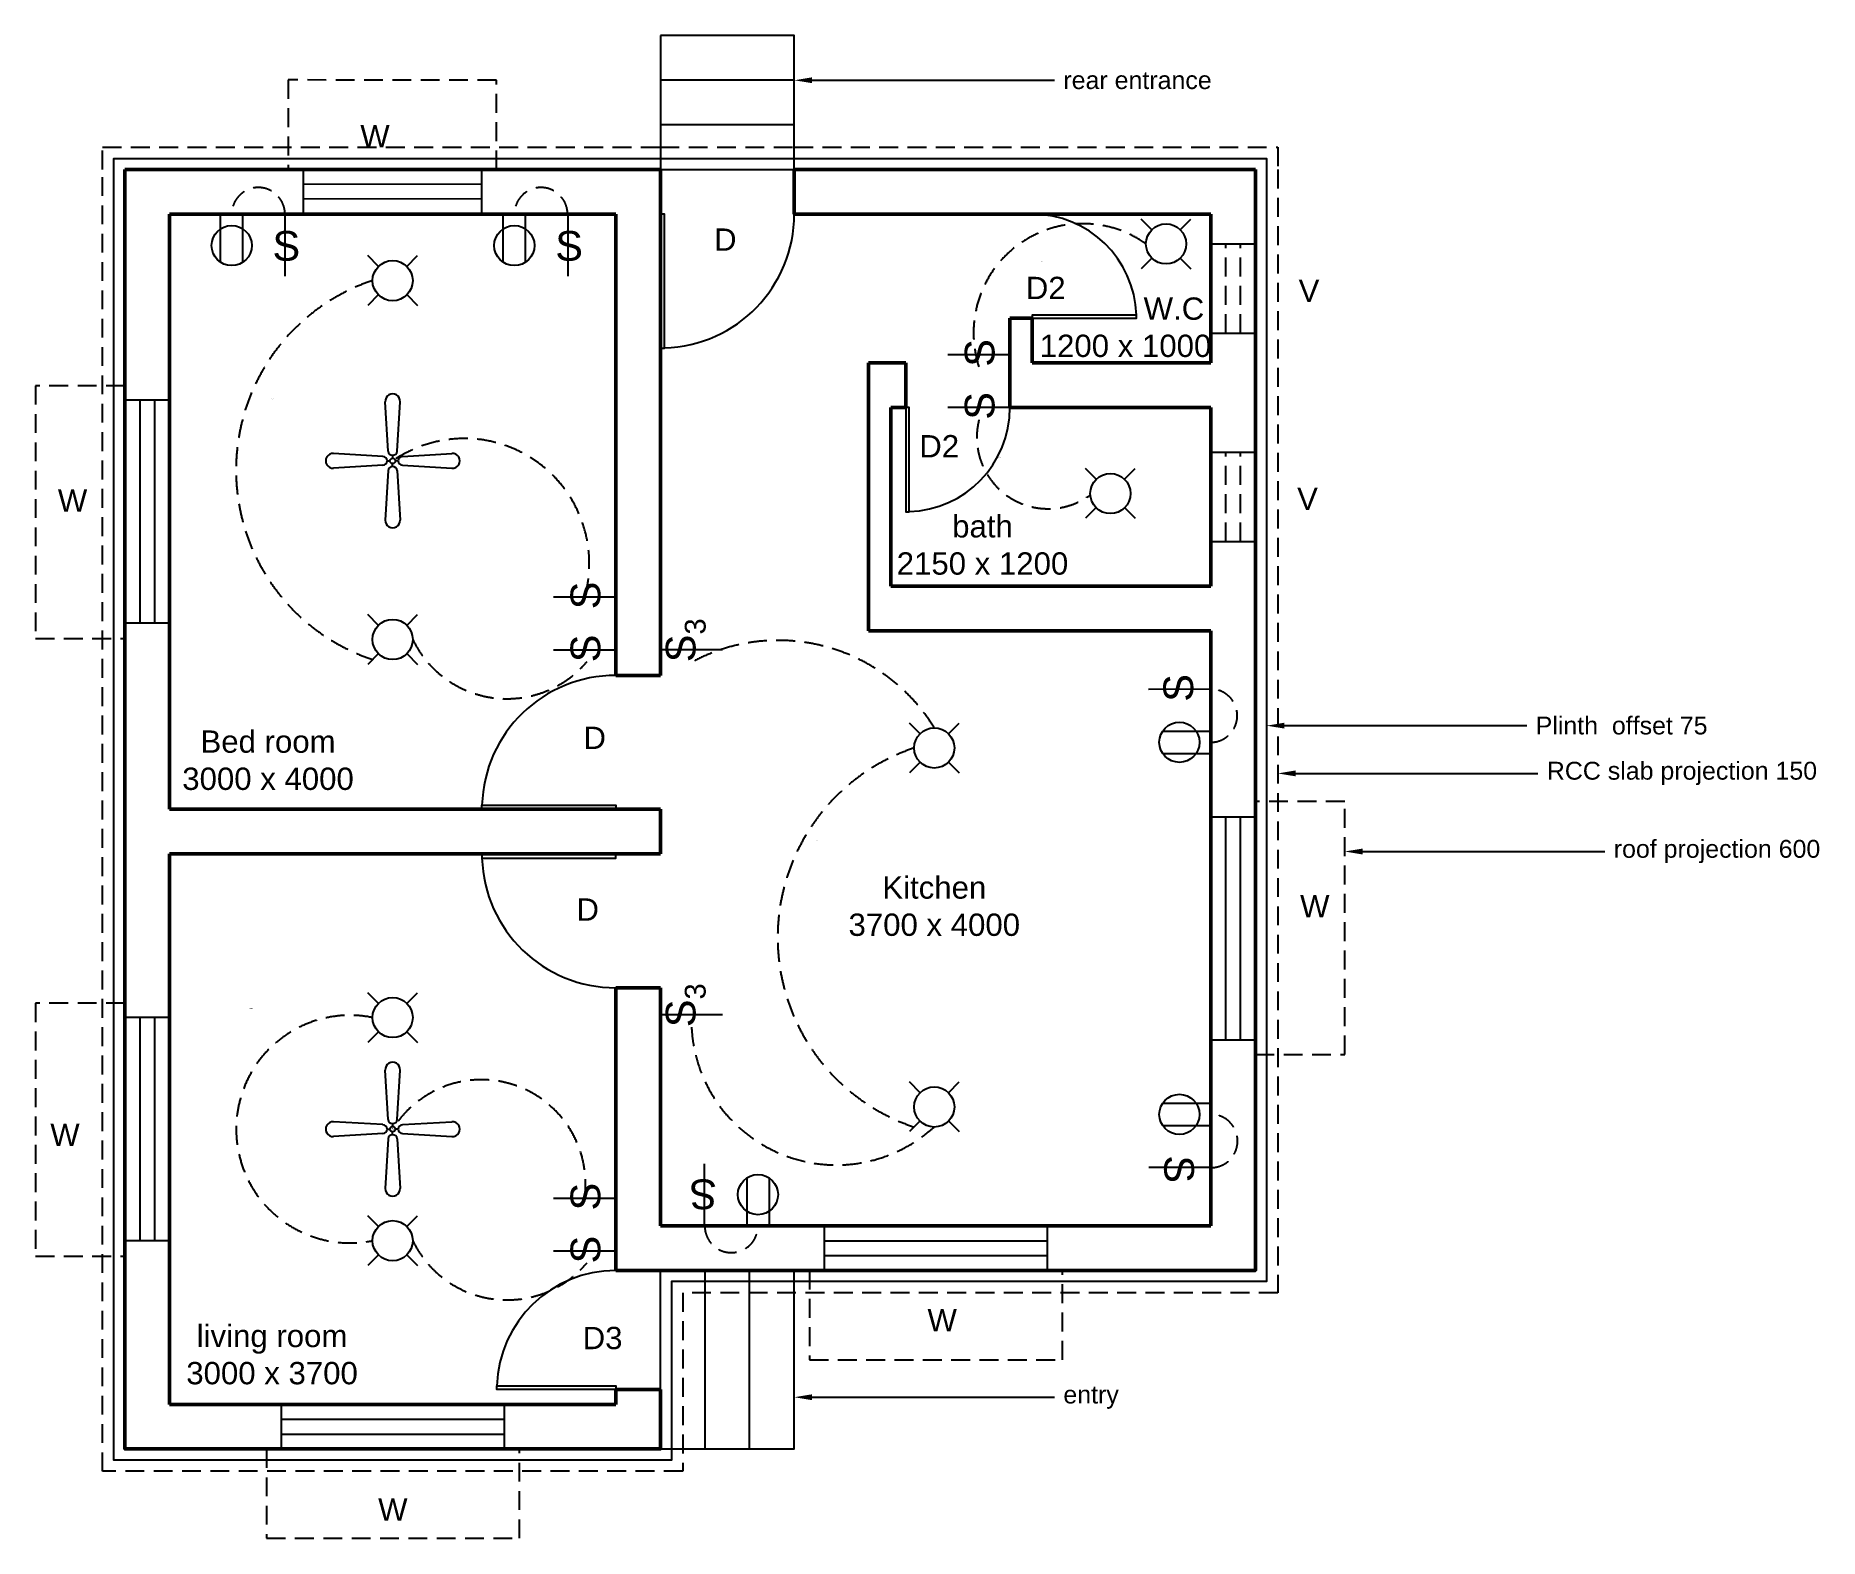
# Model space of a CAD drawing. Header units: millimetres. Extents: x 2402 to 14393, y 148 to 10248.
import ezdxf
from ezdxf import colors
from ezdxf.entities.mleader import LeaderData, LeaderLine
from ezdxf.math import Vec2, Vec3

# ---------------------------------------------------------------- set-up
doc = ezdxf.new("R2010")
doc.units = ezdxf.units.MM
doc.header["$LTSCALE"] = 20
doc.linetypes.add('HIDDEN', pattern=[9.525, 6.35, -3.175])
for name, color, linetype in [('door', 74, 'Continuous'), ('electrical', 50, 'Continuous'), ('electrical hidden', 130, 'HIDDEN'), ('plinth', 42, 'Continuous'), ('roof', 140, 'HIDDEN'), ('STAIRS', 200, 'Continuous'), ('TEXT', 244, 'Continuous'), ('vents', 30, 'HIDDEN'), ('window', 50, 'Continuous')]:
    doc.layers.add(name, color=color, linetype=linetype)
doc.layers.add('wall', color=100, linetype='Continuous', lineweight=50)
doc.styles.get("Standard").update_dxf_attribs({"font": 'arial.ttf'})

# ---------------------------------------------------------------- blocks, each defined once
blk = doc.blocks.new('*U2')
at = {"layer": 'electrical'}
blk.add_line((-36, -36), (36, 36), dxfattribs=at)
blk = doc.blocks.new('*U3')
at = {"layer": 'electrical', "color": 0, "linetype": 'ByBlock', "lineweight": -2, "transparency": 16777216}
for p, rotation in [((4105, 4338), 90.00000000000001), ((4105, 4076), 180), ((4367, 4076), 270)]:
    blk.add_blockref('*U2', p, dxfattribs=dict(at, rotation=rotation))
blk.add_blockref('*U2', (4367, 4338), dxfattribs=at)
blk = doc.blocks.new('*U4')
at = {"layer": 'electrical'}
blk.add_line((-36, -36), (36, 36), dxfattribs=at)
blk = doc.blocks.new('*U6')
at = {"layer": 'electrical', "color": 0, "linetype": 'ByBlock', "lineweight": -2, "transparency": 16777216}
for p, rotation in [((4105, 4338), 90.00000000000001), ((4105, 4076), 180), ((4367, 4076), 270)]:
    blk.add_blockref('*U4', p, dxfattribs=dict(at, rotation=rotation))
blk.add_blockref('*U4', (4367, 4338), dxfattribs=at)
blk = doc.blocks.new('*U7')
at = {"layer": 'electrical'}
for p, q in [((-197, 0), (-216, 0)), ((-169, 30), (163, 50)), ((-169, -30), (163, -50))]:
    blk.add_line(p, q, dxfattribs=at)
for centre, radius, start, end in [((-167, 0), 30, 93.4398, 266.5602), ((166, 0), 50, 266.5602, 93.4398)]:
    blk.add_arc(centre, radius, start, end, dxfattribs=at)
blk = doc.blocks.new('*U8')
at = {"layer": 'electrical', "color": 0, "linetype": 'ByBlock', "lineweight": -2, "transparency": 16777216}
for p, rotation in [((4704, 3132), 90), ((4470, 2898), 180), ((4704, 2663), 270)]:
    blk.add_blockref('*U7', p, dxfattribs=dict(at, rotation=rotation))
blk.add_blockref('*U7', (4939, 2898), dxfattribs=at)
blk = doc.blocks.new('*U9')
at = {"layer": 'electrical'}
blk.add_line((-36, -36), (36, 36), dxfattribs=at)
blk = doc.blocks.new('*U11')
at = {"layer": 'electrical', "color": 0, "linetype": 'ByBlock', "lineweight": -2, "transparency": 16777216}
for p, rotation in [((4105, 4338), 90.00000000000001), ((4105, 4076), 180), ((4367, 4076), 270)]:
    blk.add_blockref('*U9', p, dxfattribs=dict(at, rotation=rotation))
blk.add_blockref('*U9', (4367, 4338), dxfattribs=at)
blk = doc.blocks.new('*U12')
at = {"layer": 'electrical'}
blk.add_line((-36, -36), (36, 36), dxfattribs=at)
blk = doc.blocks.new('*U13')
at = {"layer": 'electrical', "color": 0, "linetype": 'ByBlock', "lineweight": -2, "transparency": 16777216}
for p, rotation in [((4105, 4338), 90.00000000000001), ((4105, 4076), 180), ((4367, 4076), 270)]:
    blk.add_blockref('*U12', p, dxfattribs=dict(at, rotation=rotation))
blk.add_blockref('*U12', (4367, 4338), dxfattribs=at)
blk = doc.blocks.new('*U14')
at = {"layer": 'electrical'}
for p, q in [((-197, 0), (-216, 0)), ((-169, 30), (163, 50)), ((-169, -30), (163, -50))]:
    blk.add_line(p, q, dxfattribs=at)
for centre, radius, start, end in [((-167, 0), 30, 93.4398, 266.5602), ((166, 0), 50, 266.5602, 93.4398)]:
    blk.add_arc(centre, radius, start, end, dxfattribs=at)
blk = doc.blocks.new('*U15')
at = {"layer": 'electrical', "color": 0, "linetype": 'ByBlock', "lineweight": -2, "transparency": 16777216}
for p, rotation in [((4704, 3132), 90), ((4470, 2898), 180), ((4704, 2663), 270)]:
    blk.add_blockref('*U14', p, dxfattribs=dict(at, rotation=rotation))
blk.add_blockref('*U14', (4939, 2898), dxfattribs=at)
blk = doc.blocks.new('*U16')
at = {"layer": 'electrical'}
blk.add_line((-36, -36), (36, 36), dxfattribs=at)
blk = doc.blocks.new('*U18')
at = {"layer": 'electrical', "color": 0, "linetype": 'ByBlock', "lineweight": -2, "transparency": 16777216}
for p, rotation in [((4105, 4338), 90.00000000000001), ((4105, 4076), 180), ((4367, 4076), 270)]:
    blk.add_blockref('*U16', p, dxfattribs=dict(at, rotation=rotation))
blk.add_blockref('*U16', (4367, 4338), dxfattribs=at)
blk = doc.blocks.new('*U19')
at = {"layer": 'electrical'}
blk.add_line((-36, -36), (36, 36), dxfattribs=at)
blk = doc.blocks.new('*U20')
at = {"layer": 'electrical', "color": 0, "linetype": 'ByBlock', "lineweight": -2, "transparency": 16777216}
for p, rotation in [((4105, 4338), 90.00000000000001), ((4105, 4076), 180), ((4367, 4076), 270)]:
    blk.add_blockref('*U19', p, dxfattribs=dict(at, rotation=rotation))
blk.add_blockref('*U19', (4367, 4338), dxfattribs=at)
blk = doc.blocks.new('*U21')
at = {"layer": 'electrical'}
blk.add_line((-36, -36), (36, 36), dxfattribs=at)
blk = doc.blocks.new('*U23')
at = {"layer": 'electrical', "color": 0, "linetype": 'ByBlock', "lineweight": -2, "transparency": 16777216}
for p, rotation in [((4105, 4338), 90.00000000000001), ((4105, 4076), 180), ((4367, 4076), 270)]:
    blk.add_blockref('*U21', p, dxfattribs=dict(at, rotation=rotation))
blk.add_blockref('*U21', (4367, 4338), dxfattribs=at)
blk = doc.blocks.new('*U24')
at = {"layer": 'electrical'}
blk.add_line((-36, -36), (36, 36), dxfattribs=at)
blk = doc.blocks.new('*U26')
at = {"layer": 'electrical', "color": 0, "linetype": 'ByBlock', "lineweight": -2, "transparency": 16777216}
for p, rotation in [((4105, 4338), 90.00000000000001), ((4105, 4076), 180), ((4367, 4076), 270)]:
    blk.add_blockref('*U24', p, dxfattribs=dict(at, rotation=rotation))
blk.add_blockref('*U24', (4367, 4338), dxfattribs=at)

msp = doc.modelspace()

# ---------------------------------------------------------------- linework, layer by layer
at = {"layer": 'door'}
for points in [[(6602, 9048), (6602, 8148), (6630, 8148), (6630, 9048)], [(9102, 8348), (9802, 8348), (9802, 8369), (9102, 8369)], [(8252, 7748), (8252, 7048), (8274, 7048), (8274, 7748)], [(6302, 5048), (5402, 5048), (5402, 5076), (6302, 5076)], [(6302, 4748), (5402, 4748), (5402, 4719), (6302, 4719)], [(6302, 1148), (5502, 1148), (5502, 1173), (6302, 1173)]]:
    msp.add_lwpolyline(points, close=True, dxfattribs=at)
for centre, radius, start, end in [((6602, 9048), 900, 271.7899, 0), ((9102, 8348), 700, 1.7899, 90), ((8252, 7748), 700, 271.7899, 0), ((6302, 5048), 900, 90, 178.2101), ((6302, 4748), 900, 181.7899, 270), ((6302, 1148), 800, 90, 178.2101)]:
    msp.add_arc(centre, radius, start, end, dxfattribs=at)
at = {"layer": 'electrical'}
for p, q in [((3644, 8725), (3644, 9048)), ((3795, 8725), (3795, 9048)), ((4078, 9049), (4078, 8631)), ((5545, 8725), (5545, 9048)), ((5696, 8725), (5696, 9048)), ((5979, 9049), (5979, 8631)), ((8534, 8105), (8952, 8105)), ((8534, 7750), (8952, 7750)), ((5884, 6476), (6302, 6476)), ((5884, 6120), (6302, 6120)), ((7020, 6120), (6602, 6120)), ((10301, 5856), (9883, 5853)), ((9980, 5573), (10302, 5573)), ((9980, 5423), (10302, 5423)), ((7020, 3667), (6602, 3667)), ((9980, 3072), (10302, 3072)), ((9980, 2922), (10302, 2922)), ((6899, 2246), (6899, 2664)), ((10304, 2639), (9886, 2639)), ((7182, 2570), (7182, 2248)), ((7333, 2570), (7333, 2248)), ((5884, 2435), (6302, 2435)), ((5884, 2079), (6302, 2079))]:
    msp.add_line(p, q, dxfattribs=at)
for centre, radius in [((3720, 8837), 135), ((5620, 8837), 135), ((10001, 8848), 135), ((4802, 8601), 135), ((4802, 7389), 18), ((9627, 7170), 135), ((4802, 6189), 135), ((8443, 5460), 135), ((10091, 5498), 135), ((4802, 3648), 135), ((8443, 3047), 135), ((10091, 2997), 135), ((4802, 2898), 18), ((7258, 2458), 135), ((4802, 2148), 135)]:
    msp.add_circle(centre, radius, dxfattribs=at)
at = {"layer": 'electrical hidden'}
for centre, radius, start, end in [((3899, 9048), 179, 359.778, 180.222), ((5799, 9048), 179, 359.778, 180.222), ((9441, 8250), 734, 54.5753, 198.1154), ((5092, 7328), 1343, 108.4311, 251.5689), ((9209, 7548), 480, 165.8434, 306.2454), ((5283, 6699), 841, 344.5756, 124.8659), ((5571, 6495), 704, 205.7701, 319.8176), ((7394, 4954), 1229, 31.4004, 118.3225), ((10301, 5677), 179, 270.222, 90.6659), ((8733, 4186), 1343, 108.4311, 251.5689), ((4515, 2898), 765, 78.4913, 281.5087), ((7785, 3632), 975, 182.8919, 312.4511), ((5398, 2529), 701, 352.2844, 148.2516), ((10303, 2818), 179, 269.778, 90.222), ((7079, 2247), 179, 179.778, 0.222), ((5571, 2454), 704, 205.7701, 319.8176)]:
    msp.add_arc(centre, radius, start, end, dxfattribs=at)
at = {"layer": 'plinth'}
msp.add_lwpolyline([(7502, 9423), (10677, 9423), (10677, 9348), (10677, 1873), (6677, 1873), (6677, 673), (2927, 673), (2927, 9348), (2927, 9423), (6602, 9423)], close=True, dxfattribs=at)
at = {"layer": 'roof'}
for p, q in [((5499, 9948), (4099, 9950)), ((4099, 9950), (4099, 9350)), ((5499, 9348), (5499, 9948)), ((4099, 9350), (4099, 9350)), ((5402, 9348), (5399, 9348)), ((5399, 9348), (5402, 9348)), ((10602, 8248), (10602, 8250)), ((10602, 8250), (10602, 8248)), ((3002, 7895), (2402, 7895)), ((2402, 7895), (2402, 6195)), ((3002, 7798), (3002, 7795)), ((3002, 7795), (3002, 7798)), ((10602, 6848), (10602, 6850)), ((10602, 6850), (10602, 6848)), ((2402, 6195), (3002, 6195)), ((3002, 6195), (3002, 6195)), ((11202, 5100), (10602, 5100)), ((10602, 5100), (10602, 5100)), ((11202, 3400), (11202, 5100)), ((3002, 3745), (2402, 3745)), ((2402, 3745), (2402, 2045)), ((3002, 3648), (3002, 3645)), ((3002, 3645), (3002, 3648)), ((10602, 3498), (10602, 3500)), ((10602, 3500), (10602, 3498)), ((10602, 3400), (11202, 3400)), ((2402, 2045), (3002, 2045)), ((3002, 2045), (3002, 2045)), ((7605, 1948), (7605, 1348)), ((7702, 1948), (7705, 1948)), ((7705, 1948), (7702, 1948)), ((9305, 1348), (9305, 1948)), ((9305, 1948), (9305, 1948)), ((7605, 1348), (9305, 1348)), ((3955, 748), (3955, 148)), ((4052, 748), (4055, 748)), ((4055, 748), (4052, 748)), ((5655, 148), (5655, 748)), ((5655, 748), (5655, 748)), ((3955, 148), (5655, 148))]:
    msp.add_line(p, q, dxfattribs=at)
msp.add_lwpolyline([(7502, 9498), (10752, 9498), (10752, 9348), (10752, 1798), (6752, 1798), (6752, 598), (2852, 598), (2852, 9348), (2852, 9498), (6602, 9498)], close=True, dxfattribs=at)
at = {"layer": 'STAIRS'}
for p, q in [((6602, 10248), (6602, 9348)), ((7502, 9948), (6602, 9948)), ((7502, 9648), (6602, 9648)), ((6602, 748), (6602, 1948)), ((6902, 748), (6902, 1948)), ((7202, 748), (7202, 1948))]:
    msp.add_line(p, q, dxfattribs=at)
for points in [[(6602, 9348), (7502, 9348), (7502, 10248), (6602, 10248)], [(6602, 748), (7502, 748), (7502, 1948)]]:
    msp.add_lwpolyline(points, dxfattribs=at)
at = {"layer": 'vents'}
for p, q in [((10402, 8248), (10402, 8848)), ((10502, 8248), (10502, 8848)), ((10402, 6848), (10402, 7448)), ((10502, 6848), (10502, 7448))]:
    msp.add_line(p, q, dxfattribs=at)
at = {"layer": 'wall'}
for p, q in [((3002, 9348), (6602, 9348)), ((6602, 5948), (6602, 9348)), ((7502, 9048), (7502, 9348)), ((7502, 9348), (10602, 9348)), ((3302, 9048), (6302, 9048)), ((3302, 5048), (3302, 9048)), ((6302, 5948), (6302, 9048)), ((7502, 9048), (10302, 9048)), ((10302, 8048), (10302, 9048)), ((8952, 7748), (8952, 8348)), ((8952, 8348), (9102, 8348)), ((9102, 8048), (9102, 8348)), ((8002, 6248), (8002, 8048)), ((8152, 8048), (8002, 8048)), ((8152, 8048), (8252, 8048)), ((8252, 7748), (8252, 8048)), ((9102, 8048), (10302, 8048)), ((8152, 6548), (8152, 7748)), ((8252, 7748), (8152, 7748)), ((8952, 7748), (10302, 7748)), ((10302, 6548), (10302, 7748)), ((8152, 6548), (10302, 6548)), ((8002, 6248), (10302, 6248)), ((10302, 2248), (10302, 6248)), ((6302, 5948), (6602, 5948)), ((3302, 5048), (6602, 5048)), ((6602, 4748), (6602, 5048)), ((3302, 1048), (3302, 4748)), ((3302, 4748), (6602, 4748)), ((6302, 1948), (6302, 3848)), ((6302, 3848), (6602, 3848)), ((6602, 2248), (6602, 3848)), ((6602, 2248), (10302, 2248)), ((6302, 1048), (6302, 1148)), ((6302, 1148), (6602, 1148)), ((3302, 1048), (6302, 1048)), ((6602, 748), (6602, 748))]:
    msp.add_line(p, q, dxfattribs=at)
for points in [[(6602, 1148), (6602, 748), (3002, 748), (3002, 9348)], [(6302, 1948), (10602, 1948), (10602, 9348)]]:
    msp.add_lwpolyline(points, dxfattribs=at)
at = {"layer": 'window'}
for p, q in [((4202, 9050), (4202, 9350)), ((5402, 9248), (4202, 9250)), ((5402, 9048), (5402, 9348)), ((5402, 9148), (4202, 9150)), ((10302, 8848), (10602, 8848)), ((10302, 8248), (10602, 8248)), ((3302, 7798), (3002, 7798)), ((3102, 7798), (3102, 6298)), ((3202, 7798), (3202, 6298)), ((10302, 7448), (10602, 7448)), ((10302, 6848), (10602, 6848)), ((3302, 6298), (3002, 6298)), ((10302, 4998), (10602, 4998)), ((10402, 3498), (10402, 4998)), ((10502, 3498), (10502, 4998)), ((3302, 3648), (3002, 3648)), ((3102, 3648), (3102, 2148)), ((3202, 3648), (3202, 2148)), ((10302, 3498), (10602, 3498)), ((7702, 2248), (7702, 1948)), ((9202, 2248), (9202, 1948)), ((3302, 2148), (3002, 2148)), ((7702, 2148), (9202, 2148)), ((7702, 2048), (9202, 2048)), ((4052, 1048), (4052, 748)), ((5552, 1048), (5552, 748)), ((4052, 948), (5552, 948)), ((4052, 848), (5552, 848))]:
    msp.add_line(p, q, dxfattribs=at)

# ---------------------------------------------------------------- block references
at = {"layer": 'electrical'}
for name, p in [('*U26', (5765, 4641)), ('*U11', (566, 4395)), ('*U15', (98, 4492)), ('*U23', (5391, 2964)), ('*U13', (566, 1982)), ('*U18', (4207, 1253)), ('*U3', (566, -559)), ('*U8', (98, 0)), ('*U20', (4207, -1159)), ('*U6', (566, -2059))]:
    msp.add_blockref(name, p, dxfattribs=at)

# ---------------------------------------------------------------- texts
at = {"layer": 'electrical', "char_height": 200, "attachment_point": 1}
for insert in [(3994, 8935), (5895, 8935)]:
    msp.add_mtext_dynamic_manual_height_columns('S', width=389.84, gutter_width=12.5, heights=[0], dxfattribs=dict(at, insert=insert))
at = {"layer": 'electrical', "char_height": 200}
for s, insert, attachment_point, rotation in [('S', (8648, 8022), 1, 90), ('S', (8648, 7666), 1, 90), ('S', (5998, 6392), 1, 90), ('\\A1;S{\\H0.7x;\\S^ 3;}', (6906, 6036), 7, 90), ('S', (5998, 6036), 1, 90), ('S', (10187, 5771), 7, 90.4439), ('\\A1;S{\\H0.7x;\\S^ 3;}', (6906, 3583), 7, 90), ('S', (10189, 2722), 1, 270), ('S', (5998, 2351), 1, 90), ('S', (6983, 2360), 1, 180), ('S', (5998, 1995), 1, 90)]:
    msp.add_mtext_dynamic_manual_height_columns(s, width=389.84, gutter_width=12.5, heights=[0], dxfattribs=dict(at, insert=insert, attachment_point=attachment_point, rotation=rotation))
at = {"layer": 'TEXT', "attachment_point": 1}
for s, width, heights, insert, char_height in [('\\pxqc;W', 1612.43, [0], (3877, 9648), 150), ('\\pxqc;D', 1612.43, [153], (6232, 8952), 150), ('\\pxql;living room\\P3000 x 3700', 1904.77, [0], (9160, 8736), 2.5), ('\\pxqc;D2', 1612.43, [0], (8386, 8627), 150), ('\\pxqc;V', 1612.43, [0], (10156, 8608), 150), ('            W.C\\P\\pxql;1200 x 1000', 1612.43, [0], (9152, 8488), 150), ('\\pxql;living room\\P3000 x 3700', 1904.77, [0], (3987, 7808), 2.5), ('\\pxqc;D2', 1612.43, [0], (7670, 7563), 150), ('\\pxql;living room\\P3000 x 3700', 1904.77, [0], (8868, 7419), 2.5), ('\\pxqc;W', 1612.43, [0], (1844, 7198), 150), ('\\pxqc;V', 1612.43, [0], (10146, 7210), 150), ('\\pxqc;bath \\P2150 x 1200', 1612.43, [0], (7961, 7025), 150), ('\\pxqc;Bed room\\P3000 x 4000', 1612.43, [0], (3158, 5578), 150), ('\\pxqc;D', 1612.43, [0], (5354, 5603), 150), ('\\pxql;living room\\P3000 x 3700', 1904.77, [0], (7644, 4845), 2.5), ('\\pxqc;Kitchen\\P3700 x 4000', 1612.43, [0], (7637, 4597), 150), ('\\pxqc;D', 1612.43, [0], (5307, 4449), 150), ('\\pxqc;W', 1612.43, [0], (10195, 4471), 150), ('\\pxql;living room\\P3000 x 3700', 1904.77, [0], (3841, 3713), 2.5), ('\\pxqc;W', 1612.43, [0], (1793, 2935), 150), ('\\pxqc;W', 1612.43, [0], (7690, 1689), 150), ('\\pxqc;living room\\P3000 x 3700', 1612.43, [0], (3185, 1583), 150), ('\\pxqc;D3', 1612.43, [0], (5407, 1569), 150), ('\\pxqc;W', 1612.43, [0], (3997, 416), 150)]:
    msp.add_mtext_dynamic_manual_height_columns(s, width=width, gutter_width=12.5, heights=heights, dxfattribs=dict(at, insert=insert, char_height=char_height))

# ---------------------------------------------------------------- leaders
at = {"layer": 'TEXT'}
ml = msp.add_multileader_mtext('Standard', dxfattribs=at)
ml.set_content('rear entrance', color=256)
ml.set_leader_properties()
ml.build(insert=Vec2(0, 0))
ml.multileader.update_dxf_attribs({"arrow_head_size": 120, "scale": 30})
ctx = ml.context
ctx.base_point, ctx.scale, ctx.char_height, ctx.arrow_head_size, ctx.landing_gap_size, ctx.plane_origin = Vec3(9251, 9948), 30, 120, 120, 60, Vec3(7502, 9948)
notes = []
notes.append((ctx, [(0, (1, 1, 0), (9011, 9948), (1, 0), 240, [(0, [(7502, 9948)], 0, [])])]))
ctx.mtext.insert, ctx.mtext.flow_direction = Vec3(9311, 10009), 5
ml = msp.add_multileader_mtext('Standard', dxfattribs=at)
ml.set_content('Plinth  offset 75', color=256)
ml.set_leader_properties()
ml.build(insert=Vec2(0, 0))
ml.multileader.update_dxf_attribs({"arrow_head_size": 120, "scale": 30})
ctx = ml.context
ctx.base_point, ctx.scale, ctx.char_height, ctx.arrow_head_size, ctx.landing_gap_size, ctx.plane_origin = Vec3(12426, 5610), 30, 120, 120, 60, Vec3(10677, 5610)
notes.append((ctx, [(0, (1, 1, 0), (12186, 5610), (1, 0), 240, [(0, [(10677, 5610)], 0, [])])]))
ctx.mtext.insert, ctx.mtext.flow_direction = Vec3(12486, 5671), 5
ml = msp.add_multileader_mtext('Standard', dxfattribs=at)
ml.set_content('RCC slab projection 150', color=256)
ml.set_leader_properties()
ml.build(insert=Vec2(0, 0))
ml.multileader.update_dxf_attribs({"arrow_head_size": 120, "scale": 30})
ctx = ml.context
ctx.base_point, ctx.scale, ctx.char_height, ctx.arrow_head_size, ctx.landing_gap_size, ctx.plane_origin = Vec3(12501, 5289), 30, 120, 120, 60, Vec3(10752, 5289)
notes.append((ctx, [(0, (1, 1, 0), (12261, 5289), (1, 0), 240, [(0, [(10752, 5289)], 0, [])])]))
ctx.mtext.insert, ctx.mtext.flow_direction = Vec3(12561, 5367), 5
ml = msp.add_multileader_mtext('Standard', dxfattribs=at)
ml.set_content('roof projection 600', color=256)
ml.set_leader_properties()
ml.build(insert=Vec2(0, 0))
ml.multileader.update_dxf_attribs({"arrow_head_size": 120, "scale": 30})
ctx = ml.context
ctx.base_point, ctx.scale, ctx.char_height, ctx.arrow_head_size, ctx.landing_gap_size, ctx.plane_origin = Vec3(12951, 4764), 30, 120, 120, 60, Vec3(11202, 4764)
notes.append((ctx, [(0, (1, 1, 0), (12711, 4764), (1, 0), 240, [(0, [(11202, 4764)], 0, [])])]))
ctx.mtext.insert, ctx.mtext.flow_direction = Vec3(13011, 4842), 5
ml = msp.add_multileader_mtext('Standard', dxfattribs=at)
ml.set_content('entry', color=256)
ml.set_leader_properties()
ml.build(insert=Vec2(0, 0))
ml.multileader.update_dxf_attribs({"arrow_head_size": 120, "scale": 30})
ctx = ml.context
ctx.base_point, ctx.scale, ctx.char_height, ctx.arrow_head_size, ctx.landing_gap_size, ctx.plane_origin = Vec3(9251, 1096), 30, 120, 120, 60, Vec3(7502, 1096)
notes.append((ctx, [(0, (1, 1, 0), (9011, 1096), (1, 0), 240, [(0, [(7502, 1096)], 0, [])])]))
ctx.mtext.insert, ctx.mtext.flow_direction = Vec3(9311, 1174), 5
for ctx, leaders in notes:
    for number, flags, end, landing, length, lines in leaders:
        leader = LeaderData()
        leader.index, (leader.has_last_leader_line, leader.has_dogleg_vector, leader.attachment_direction) = number, flags
        leader.last_leader_point, leader.dogleg_vector, leader.dogleg_length = Vec3(end), Vec3(landing), length
        for number, points, colour, breaks in lines:
            line = LeaderLine()
            line.index, line.vertices, line.color, line.breaks = number, Vec3.list(points), colors.encode_raw_color(colour), breaks
            leader.lines.append(line)
        ctx.leaders.append(leader)

doc.saveas('drawing.dxf')
